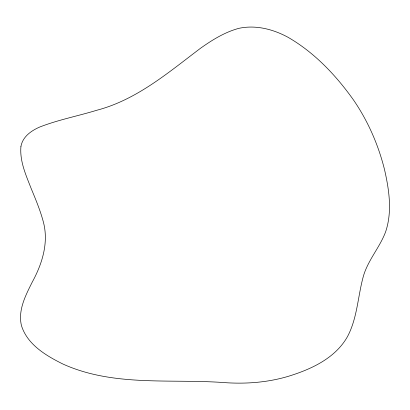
<?xml version="1.0" encoding="UTF-8"?>
<svg xmlns="http://www.w3.org/2000/svg" width="410" height="410" viewBox="0 0 410 410"><rect width="100%" height="100%" fill="white"/><g stroke="black" fill="none" stroke-linecap="round" stroke-linejoin="round"><path stroke-width="0.61" d="M20.941 146.365C19.572 161.222 25.994 175.193 31.252 188.713C35.901 199.926 40.61 211.16 43.614 222.953C48.687 243.366 42.02 264.204 32.241 282.101C25.61 295.395 17.861 310.139 21.412 325.453C27.255 344.584 46.022 355.654 62.889 364.018C114.129 387.24 171.58 378.476 226.018 382.72C247.127 384.042 268.494 382.325 288.794 376.175C311.441 369.154 335.324 358.176 347.46 336.646C357.566 317.688 357.781 295.718 363.603 275.433C368.4 259.663 379.885 247.163 385.62 231.824C392.406 211.719 389.141 189.933 384.554 169.725C378.384 144.853 367.96 121.017 353.435 99.881C335.877 75.194 314.444 52.541 288.03 37.289C273.121 29.197 255.763 24.708 238.881 28.336C224.793 32.139 212.318 39.893 200.521 48.257C168.32 72.56 136.612 99.85 96.668 110.29C77.741 116.091 58.174 119.812 39.698 127.038C31.201 130.754 22.734 136.638 20.941 146.365"/></g></svg>
